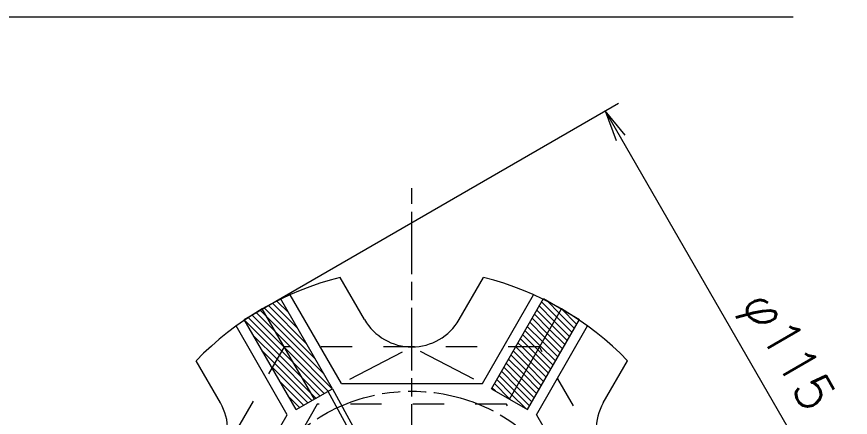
# Model space of a CAD drawing. Units: millimetres at full size, sheet at 1:1; details may follow other scales. Extents: x -1027 to 755, y 2526 to 3786.
# Drawn here: x 166.7 to 326.9, y 2747 to 2824 of the extents above; entities that cross this region are included whole.
import ezdxf
from ezdxf.enums import TextEntityAlignment as Align

# ---------------------------------------------------------------- set-up
doc = ezdxf.new("R2010")
doc.units = ezdxf.units.MM
for name, pattern in [('CHAIN', [18.5, 12, -1.5, 3.5, -1.5]), ('CHAIN_DOUBLE_DASH', [23.5, 12, -1.5, 3.5, -1.5, 3.5, -1.5]), ('DASHED_SPACED', [12, 6, -6])]:
    doc.linetypes.add(name, pattern=pattern)
for name, color, linetype, lineweight in [('06寸法注記', 7, 'Continuous', 25), ('中心線', 1, 'CHAIN', 25), ('外形線', 7, 'Continuous', 25), ('想像線', 6, 'CHAIN_DOUBLE_DASH', 25), ('極太', 5, 'Continuous', 25), ('細い実線', 3, 'Continuous', 25), ('細線', 7, 'Continuous', 25), ('隠れ線', 2, 'DASHED_SPACED', 25)]:
    doc.layers.add(name, color=color, linetype=linetype, lineweight=lineweight)
doc.styles.add('simplex.shx', font='')
doc.styles.get('simplex.shx').set_extended_font_data('simplex.shx')

# ---------------------------------------------------------------- blocks, each defined once
blk = doc.blocks.new('open_arrow')
at = {"color": 0, "linetype": 'Continuous', "lineweight": -2}
blk.add_lwpolyline([(7.5, 1.25), (0, 0), (7.5, -1.25)], dxfattribs=at)

msp = doc.modelspace()

# ---------------------------------------------------------------- linework, layer by layer
at = {"layer": '06寸法注記', "color": 2}
msp.add_line((106.267, 2823.961), (315.925, 2823.961), dxfattribs=at)
at = {"layer": '中心線'}
msp.add_line((242.639, 2644.998), (242.639, 2791.048), dxfattribs=at)
at = {"layer": '外形線'}
for p, q in [((233.546, 2765.773), (228.881, 2773.853)), ((251.732, 2765.773), (256.397, 2773.853)), ((210.425, 2765.82), (217.353, 2769.82)), ((227.353, 2752.499), (217.353, 2769.82)), ((229.085, 2753.499), (219.242, 2770.548)), ((256.193, 2753.499), (266.036, 2770.548)), ((257.925, 2752.499), (267.925, 2769.82)), ((267.925, 2769.82), (274.853, 2765.82)), ((220.425, 2748.499), (210.425, 2765.82)), ((264.853, 2748.499), (274.853, 2765.82)), ((218.693, 2747.499), (208.85, 2764.548)), ((266.585, 2747.499), (276.428, 2764.548)), ((230.738, 2754.355), (240.87, 2759.607)), ((244.221, 2759.703), (254.482, 2754.386)), ((205.833, 2749.773), (201.168, 2757.853)), ((279.445, 2749.773), (284.11, 2757.853)), ((220.425, 2748.499), (227.353, 2752.499)), ((227.358, 2752.49), (231.681, 2744.624)), ((229.085, 2753.499), (256.193, 2753.499)), ((257.925, 2752.499), (264.853, 2748.499)), ((226.482, 2752.008), (230.805, 2744.142)), ((205.139, 2724.023), (218.693, 2747.499)), ((266.585, 2747.499), (280.139, 2724.023))]:
    msp.add_line(p, q, dxfattribs=at)
for centre, radius, start, end in [((242.639, 2718.023), 57.5, 103.84356, 136.15644), ((242.639, 2718.023), 57.5, 43.84356, 76.15644), ((242.639, 2771.023), 10.5, 210, 330), ((196.74, 2744.523), 10.5, 270, 30), ((288.538, 2744.523), 10.5, 150, 270)]:
    msp.add_arc(centre, radius, start, end, dxfattribs=at)
at = {"layer": '想像線'}
msp.add_circle((242.639, 2718.023), 34, dxfattribs=at)
at = {"layer": '極太'}
for p, q in [((223.889, 2750.499), (213.889, 2767.82)), ((261.389, 2750.499), (271.389, 2767.82))]:
    msp.add_line(p, q, dxfattribs=at)
at = {"layer": '細い実線'}
for p, q in [((222.336, 2761.188), (215.051, 2768.473)), ((220.646, 2764.116), (215.857, 2768.905)), ((218.956, 2767.044), (216.673, 2769.326)), ((270.03, 2765.466), (267.102, 2768.395)), ((270.483, 2766.251), (267.555, 2769.179)), ((270.936, 2767.035), (268.687, 2769.285)), ((218.083, 2760.491), (211.935, 2766.639)), ((216.479, 2763.333), (212.699, 2767.113)), ((214.789, 2766.261), (213.473, 2767.577)), ((221.764, 2760.523), (214.257, 2768.03)), ((269.124, 2763.897), (266.196, 2766.826)), ((269.577, 2764.682), (266.649, 2767.61)), ((273.864, 2764.107), (270.936, 2767.035)), ((274.317, 2764.892), (271.391, 2767.819)), ((217.177, 2758.922), (210.622, 2765.478)), ((217.63, 2759.707), (211.182, 2766.155)), ((220.526, 2760.523), (214.789, 2766.261)), ((268.219, 2762.328), (265.29, 2765.257)), ((268.672, 2763.113), (265.743, 2766.041)), ((272.959, 2762.538), (270.03, 2765.466)), ((273.411, 2763.323), (270.483, 2766.251)), ((274.77, 2765.676), (274.674, 2765.772)), ((219.289, 2760.523), (216.479, 2763.333)), ((267.313, 2760.759), (264.385, 2763.688)), ((267.766, 2761.544), (264.837, 2764.472)), ((272.053, 2760.969), (269.124, 2763.897)), ((272.506, 2761.754), (269.577, 2764.682)), ((216.724, 2758.138), (212.312, 2762.55)), ((265.074, 2760.523), (263.479, 2762.119)), ((266.312, 2760.523), (263.932, 2762.903)), ((271.147, 2759.4), (268.219, 2762.328)), ((271.6, 2760.185), (268.672, 2763.113)), ((218.17, 2760.405), (218.083, 2760.491)), ((226.543, 2752.032), (218.17, 2760.405)), ((227.328, 2752.484), (219.289, 2760.523)), ((225.717, 2755.333), (220.526, 2760.523)), ((224.027, 2758.26), (221.764, 2760.523)), ((262.599, 2760.523), (262.573, 2760.55)), ((265.501, 2757.621), (262.599, 2760.523)), ((263.837, 2760.523), (263.026, 2761.334)), ((265.954, 2758.406), (263.837, 2760.523)), ((266.407, 2759.19), (265.074, 2760.523)), ((266.86, 2759.975), (266.312, 2760.523)), ((270.241, 2757.831), (267.313, 2760.759)), ((270.694, 2758.616), (267.766, 2761.544)), ((216.271, 2757.353), (214.003, 2759.622)), ((221.55, 2754.55), (217.177, 2758.922)), ((219.86, 2757.477), (217.63, 2759.707)), ((264.595, 2756.052), (261.667, 2758.981)), ((265.048, 2756.837), (262.12, 2759.765)), ((269.335, 2756.262), (266.407, 2759.19)), ((268.357, 2758.477), (266.86, 2759.975)), ((269.788, 2757.047), (268.357, 2758.477)), ((223.405, 2750.22), (216.271, 2757.353)), ((223.241, 2751.622), (216.724, 2758.138)), ((225.759, 2751.579), (219.86, 2757.477)), ((263.689, 2754.483), (260.761, 2757.412)), ((264.142, 2755.268), (261.214, 2758.196)), ((267.976, 2753.909), (265.048, 2756.837)), ((268.429, 2754.693), (265.501, 2757.621)), ((268.882, 2755.478), (265.954, 2758.406)), ((215.819, 2756.569), (215.693, 2756.694)), ((222.621, 2749.767), (215.819, 2756.569)), ((262.783, 2752.914), (259.855, 2755.843)), ((263.236, 2753.699), (260.308, 2756.627)), ((267.07, 2752.34), (264.142, 2755.268)), ((267.523, 2753.124), (264.595, 2756.052)), ((221.836, 2749.314), (217.384, 2753.766)), ((224.974, 2751.126), (221.55, 2754.55)), ((261.878, 2751.345), (258.949, 2754.274)), ((262.33, 2752.13), (259.402, 2755.058)), ((266.165, 2750.771), (263.236, 2753.699)), ((266.617, 2751.555), (263.689, 2754.483)), ((258.692, 2752.056), (258.043, 2752.705)), ((261.425, 2750.561), (258.496, 2753.489)), ((265.259, 2749.202), (262.33, 2752.13)), ((265.712, 2749.986), (262.783, 2752.914)), ((221.052, 2748.861), (219.074, 2750.839)), ((224.19, 2750.673), (223.241, 2751.622)), ((261.62, 2750.366), (261.425, 2750.561)), ((264.548, 2748.675), (261.878, 2751.345))]:
    msp.add_line(p, q, dxfattribs=at)
at = {"layer": '細線'}
for p, q in [((216.487, 2769.32), (282.396, 2807.372)), ((279.798, 2805.872), (337.298, 2706.279))]:
    msp.add_line(p, q, dxfattribs=at)
at = {"layer": '隠れ線'}
for points in [[(218.101, 2760.523), (193.564, 2718.023), (218.101, 2675.523), (267.176, 2675.523), (291.714, 2718.023), (267.176, 2760.523)], [(224.452, 2749.523), (206.266, 2718.023), (224.452, 2686.523), (260.825, 2686.523), (279.012, 2718.023), (260.825, 2749.523)]]:
    msp.add_lwpolyline(points, close=True, dxfattribs=at)

# ---------------------------------------------------------------- block references
at = {"layer": '細線', "xscale": 0.8, "yscale": 0.8, "rotation": 300}
msp.add_blockref('open_arrow', (279.798, 2805.872), dxfattribs=at)

# ---------------------------------------------------------------- texts
at = {"layer": '細線', "style": 'simplex.shx'}
msp.add_text('φ115', height=7.038, rotation=300, dxfattribs=at).set_placement((315.303, 2759.976), align=Align.MIDDLE_CENTER)

doc.saveas('drawing.dxf')
